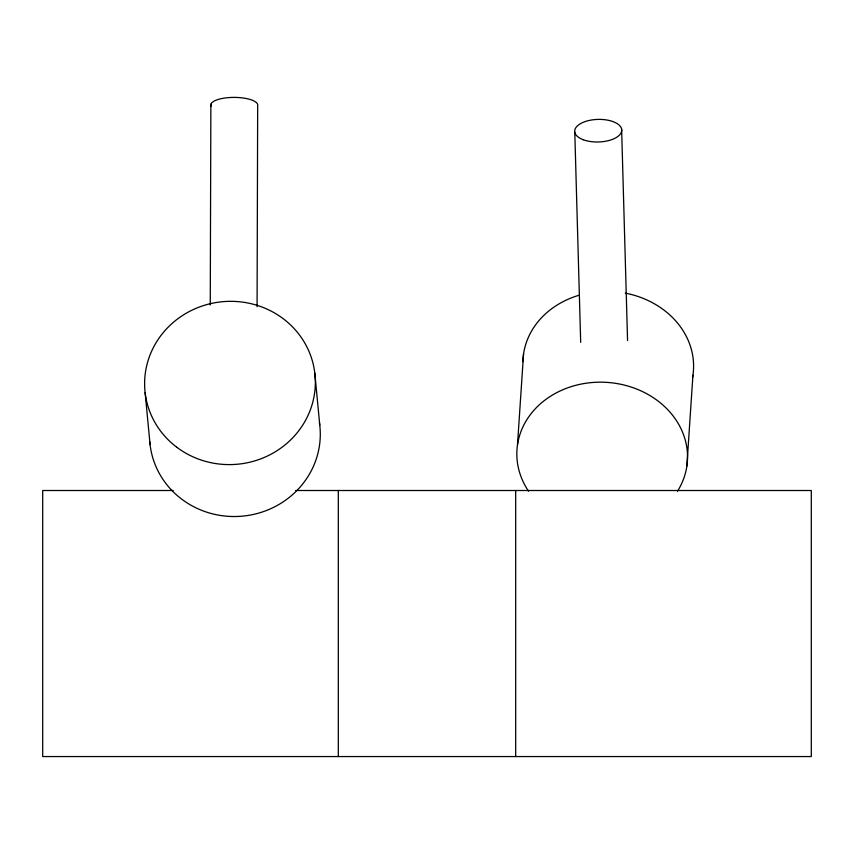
<?xml version="1.0" encoding="UTF-8"?>
<svg xmlns="http://www.w3.org/2000/svg" width="854" height="854" viewBox="0 0 854 854"><rect width="100%" height="100%" fill="white"/><g stroke="black" fill="none" stroke-linecap="round" stroke-linejoin="round"><path stroke-width="1.28" d="M210.265 304.974L210.863 104.305M257.075 306.703L257.673 106.024A23.528 7.771 0.2 0 0 233.612 97.399A23.528 7.771 0.2 0 0 211.034 106.334M517.481 444.881L523.545 354.036M686.872 466.006L692.936 375.162M173.202 490.506L42.7 490.506L42.7 756.559L811.3 756.559L811.3 490.506L295.708 490.506M314.838 373.315L319.78 425.239M145.127 392.626L150.069 444.55M621.616 129.103L627.562 340.532M574.785 132.274L580.688 342.369M515.688 490.506L515.688 756.559M338.312 490.506L338.312 756.559M528.551 491.199A85.4 73.209 3.8 0 1 600.479 382.176A85.4 73.209 3.8 0 1 677.468 491.285M625.277 293.125A85.4 73.209 3.8 0 1 692.519 377.671M522.904 361.658A85.4 73.209 3.8 0 1 578.692 295.356M319.428 422.613A85.4 81.6 -5.4 0 1 244.287 515.955A85.4 81.6 -5.4 0 1 149.813 441.913M583.229 139.725A23.528 11.294 -1.6 0 0 621.402 132.06A23.528 11.294 -1.6 0 0 589.975 120.286A23.528 11.294 -1.6 0 0 583.229 139.725M176.607 447.112A85.4 81.6 -5.4 0 0 314.368 394.623A85.4 81.6 -5.4 0 0 198.971 307.162A85.4 81.6 -5.4 0 0 176.607 447.112"/></g></svg>
